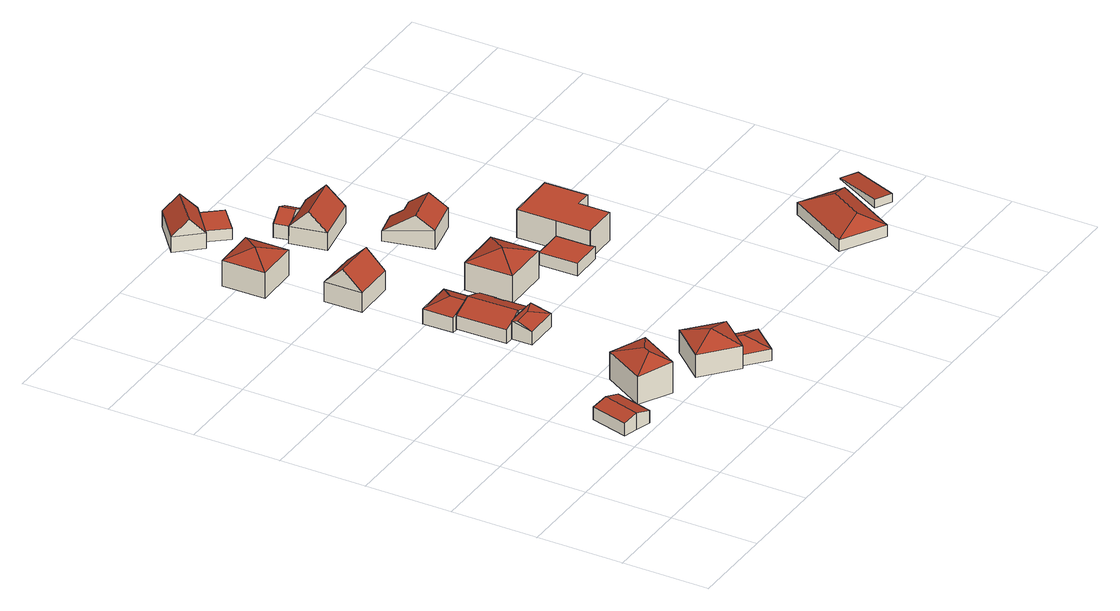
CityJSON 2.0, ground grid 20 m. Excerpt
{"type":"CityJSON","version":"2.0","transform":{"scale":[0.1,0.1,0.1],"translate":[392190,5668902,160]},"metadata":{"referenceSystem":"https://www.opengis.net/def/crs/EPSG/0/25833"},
"CityObjects":{
"building1":{"type":"Building","attributes":{"Dachtyp_tdc":"tdcGableRoof","Gemeindeschluessel":14627140,"Dachneigung":14.82,"QualitaetDacherkennung":82,"Geometrietyp2DReferenz":"3000","function":"31001_9998","roofType":"3100","measuredHeight":3.95},"geometry":[{"type":"MultiSurface","lod":"2","boundaries":[[[0,1,2,3]],[[1,4,5,2]],[[4,6,7,5]],[[6,8,9,7]],[[8,10,11,9]],[[10,12,13,11]],[[12,0,3,13]],[[8,6,4,1]],[[1,0,12,10,8]],[[3,2,5,7,9,11,13]]],"semantics":{"surfaces":[{"type":"WallSurface"},{"type":"RoofSurface"},{"type":"GroundSurface"}],"values":[0,0,0,0,0,0,0,1,1,2]}}]},
"building2":{"type":"Building","attributes":{"Dachtyp_tdc":"tdcHipRoof","Gemeindeschluessel":14627140,"Dachneigung":25.6,"QualitaetDacherkennung":62,"Geometrietyp2DReferenz":"3000","function":"31001_9998","roofType":"3200","measuredHeight":8.93},"geometry":[{"type":"MultiSurface","lod":"2","boundaries":[[[14,15,16,17]],[[15,18,19,16]],[[18,20,21,19]],[[20,14,17,21]],[[18,15,22]],[[14,20,23]],[[15,14,23,22]],[[20,18,22,23]],[[17,16,19,21]]],"semantics":{"surfaces":[{"type":"WallSurface"},{"type":"RoofSurface"},{"type":"GroundSurface"}],"values":[0,0,0,0,1,1,1,1,2]}}]},
"building3":{"type":"Building","attributes":{"Dachtyp_tdc":"tdcFreeFormRoof","Gemeindeschluessel":14627140,"Dachneigung":24.37,"QualitaetDacherkennung":73,"Geometrietyp2DReferenz":"3000","function":"31001_9998","roofType":"5000","measuredHeight":7.63},"geometry":[{"type":"MultiSurface","lod":"2","boundaries":[[[24,25,26,27]],[[25,28,29,26]],[[28,30,31,29]],[[30,32,33,31]],[[32,24,27,33]],[[34,35,28]],[[34,32,30,35]],[[25,24,32,34]],[[25,34,28]],[[30,28,35]],[[27,26,29,31,33]]],"semantics":{"surfaces":[{"type":"WallSurface"},{"type":"RoofSurface"},{"type":"GroundSurface"}],"values":[0,0,0,0,0,1,1,1,1,0,2]}}]},
"building4":{"type":"Building","attributes":{"Gemeindeschluessel":14627140,"Geometrietyp2DReferenz":"3000","function":"31001_9998","roofType":"9999"},"children":["building4-1","building4-2"]},
"building4-1":{"type":"BuildingPart","attributes":{"Dachtyp_tdc":"tdcHipAndGableRoof","Dachneigung":22.94,"QualitaetDacherkennung":66,"Geometrietyp2DReferenz":"3000","roofType":"5000","measuredHeight":4.64},"parents":["building4"],"geometry":[{"type":"MultiSurface","lod":"2","boundaries":[[[36,37,38,39,40]],[[37,41,42,38]],[[41,43,44,45,42]],[[37,36,46]],[[43,41,47]],[[36,48,49,50,43,47,46]],[[41,37,46,47]],[[45,51,39,38,42]],[[36,40,48]],[[50,44,43]],[[40,39,51,49,48]],[[49,51,45,44,50]]],"semantics":{"surfaces":[{"type":"WallSurface"},{"type":"RoofSurface"},{"type":"GroundSurface"},{"type":"ClosureSurface"}],"values":[0,0,0,1,0,1,1,2,0,0,3,3]}}]},
"building4-2":{"type":"BuildingPart","attributes":{"Dachtyp_tdc":"tdcGableRoof","Dachneigung":22.02,"QualitaetDacherkennung":85,"Geometrietyp2DReferenz":"3000","roofType":"3100","measuredHeight":5.22},"parents":["building4"],"geometry":[{"type":"MultiSurface","lod":"2","boundaries":[[[52,53,54,55]],[[53,56,57,54]],[[56,58,59,57]],[[58,40,39,59]],[[44,60,61,45]],[[60,62,63,61]],[[62,64,65,63]],[[64,66,67,65]],[[66,68,69,67]],[[68,52,55,69]],[[64,62,60,44,50,70]],[[70,48,40,58,56,53,52,68,66,64]],[[55,54,57,59,39,51,45,61,63,65,67,69]],[[49,48,70]],[[51,39,40,48,49]],[[50,49,70]],[[44,45,51,49,50]]],"semantics":{"surfaces":[{"type":"WallSurface"},{"type":"RoofSurface"},{"type":"GroundSurface"},{"type":"ClosureSurface"}],"values":[0,0,0,0,0,0,0,0,0,0,1,1,2,0,3,0,3]}}]},
"building5":{"type":"Building","attributes":{"Dachtyp_tdc":"tdcHipAndGableRoof","Gemeindeschluessel":14627140,"Dachneigung":20.79,"QualitaetDacherkennung":71,"Geometrietyp2DReferenz":"3000","function":"31001_9998","roofType":"5000","measuredHeight":4.36},"geometry":[{"type":"MultiSurface","lod":"2","boundaries":[[[71,72,73,74]],[[72,75,76,73]],[[75,77,27,76]],[[77,71,74,27]],[[75,72,78]],[[71,77,79]],[[72,71,79,78]],[[77,75,78,79]],[[74,73,76,27]]],"semantics":{"surfaces":[{"type":"WallSurface"},{"type":"RoofSurface"},{"type":"GroundSurface"}],"values":[0,0,0,0,1,0,1,1,2]}}]},
"building6":{"type":"Building","attributes":{"Dachtyp_tdc":"tdcFreeFormRoof","Gemeindeschluessel":14627140,"Dachneigung":13.66,"QualitaetDacherkennung":86,"Geometrietyp2DReferenz":"3000","function":"31001_9998","roofType":"5000","measuredHeight":4.81},"geometry":[{"type":"MultiSurface","lod":"2","boundaries":[[[80,81,82,83]],[[81,84,85,82]],[[84,86,87,85]],[[86,88,89,87]],[[88,80,83,89]],[[86,90,91]],[[86,84,90]],[[80,92,90,84,81]],[[92,88,91,90]],[[88,86,91]],[[80,88,92]],[[83,82,85,87,89]]],"semantics":{"surfaces":[{"type":"WallSurface"},{"type":"RoofSurface"},{"type":"GroundSurface"}],"values":[0,0,0,0,0,1,1,1,1,0,0,2]}}]},
"building7":{"type":"Building","attributes":{"Dachtyp_tdc":"tdcGableRoof","Gemeindeschluessel":14627140,"Dachneigung":44.76,"QualitaetDacherkennung":84,"Geometrietyp2DReferenz":"3000","function":"31001_9998","roofType":"3100","measuredHeight":8.95},"geometry":[{"type":"MultiSurface","lod":"2","boundaries":[[[93,94,95,96]],[[94,97,98,95]],[[97,99,100,98]],[[99,93,96,100]],[[97,94,101]],[[93,99,102]],[[94,93,102,101]],[[99,97,101,102]],[[96,95,98,100]]],"semantics":{"surfaces":[{"type":"WallSurface"},{"type":"RoofSurface"},{"type":"GroundSurface"}],"values":[0,0,0,0,0,0,1,1,2]}}]},
"building8":{"type":"Building","attributes":{"Dachtyp_tdc":"tdcTentRoof","Gemeindeschluessel":14627140,"Dachneigung":22.34,"QualitaetDacherkennung":93,"Geometrietyp2DReferenz":"3000","function":"31001_9998","roofType":"3500","measuredHeight":8.15},"geometry":[{"type":"MultiSurface","lod":"2","boundaries":[[[103,104,105,106]],[[104,107,108,105]],[[107,109,110,108]],[[109,103,106,110]],[[104,103,111]],[[107,104,111]],[[109,107,111]],[[103,109,111]],[[106,105,108,110]]],"semantics":{"surfaces":[{"type":"WallSurface"},{"type":"RoofSurface"},{"type":"GroundSurface"}],"values":[0,0,0,0,1,1,1,1,2]}}]},
"building9":{"type":"Building","attributes":{"Dachtyp_tdc":"tdcTentRoof","Gemeindeschluessel":14627140,"Dachneigung":22.04,"QualitaetDacherkennung":91,"Geometrietyp2DReferenz":"3000","function":"31001_9998","roofType":"3500","measuredHeight":8.82},"geometry":[{"type":"MultiSurface","lod":"2","boundaries":[[[112,113,114,115]],[[113,116,117,114]],[[116,118,119,117]],[[118,112,115,119]],[[113,112,120]],[[116,113,120]],[[118,116,120]],[[112,118,120]],[[115,114,117,119]]],"semantics":{"surfaces":[{"type":"WallSurface"},{"type":"RoofSurface"},{"type":"GroundSurface"}],"values":[0,0,0,0,1,1,1,1,2]}}]},
"building10":{"type":"Building","attributes":{"Dachtyp_tdc":"tdcFreeFormRoof","Gemeindeschluessel":14627140,"Dachneigung":44.86,"QualitaetDacherkennung":80,"Geometrietyp2DReferenz":"3000","function":"31001_9998","roofType":"5000","measuredHeight":7.33},"geometry":[{"type":"MultiSurface","lod":"2","boundaries":[[[121,122,123,124]],[[122,125,126,123]],[[125,127,128,126]],[[127,129,130,128]],[[129,121,124,130]],[[131,122,121,132]],[[132,129,127,125,131]],[[129,132,121]],[[122,131,125]],[[124,123,126,128,130]]],"semantics":{"surfaces":[{"type":"WallSurface"},{"type":"RoofSurface"},{"type":"GroundSurface"}],"values":[0,0,0,0,0,1,1,0,0,2]}}]},
"building11":{"type":"Building","attributes":{"Dachtyp_tdc":"tdcPolyFlatRoof","Gemeindeschluessel":14627140,"Dachneigung":0,"QualitaetDacherkennung":0,"Geometrietyp2DReferenz":"3000","BezugspunktDach":"2000","function":"31001_9998","measuredHeight":3},"geometry":[{"type":"MultiSurface","lod":"2","boundaries":[[[133,134,135,136,137,138]],[[138,137,139,140]],[[137,136,141,139]],[[136,135,142,141]],[[135,134,143,142]],[[134,133,144,143]],[[133,138,140,144]],[[140,139,141,142,143,144]]],"semantics":{"surfaces":[{"type":"RoofSurface"},{"type":"WallSurface"},{"type":"GroundSurface"}],"values":[0,1,1,1,1,1,1,2]}}]},
"building12":{"type":"Building","attributes":{"Dachtyp_tdc":"tdcPolyFlatRoof","Gemeindeschluessel":14627140,"Dachneigung":0,"QualitaetDacherkennung":71,"Geometrietyp2DReferenz":"3000","function":"31001_9998","roofType":"1000","measuredHeight":2.55},"geometry":[{"type":"MultiSurface","lod":"2","boundaries":[[[145,146,147,148]],[[146,149,150,147]],[[149,151,152,150]],[[151,145,148,152]],[[151,149,146,145]],[[148,147,150,152]]],"semantics":{"surfaces":[{"type":"WallSurface"},{"type":"RoofSurface"},{"type":"GroundSurface"}],"values":[0,0,0,0,1,2]}}]},
"building13":{"type":"Building","attributes":{"Dachtyp_tdc":"tdcFreeFormRoof","Gemeindeschluessel":14627140,"Dachneigung":35.1,"QualitaetDacherkennung":87,"Geometrietyp2DReferenz":"3000","function":"31001_9998","roofType":"5000","measuredHeight":7.56},"geometry":[{"type":"MultiSurface","lod":"2","boundaries":[[[153,154,155,156]],[[154,157,158,155]],[[157,159,160,158]],[[159,161,162,160]],[[161,163,164,162]],[[163,153,156,164]],[[165,157,154,153,163,166]],[[161,159,165,166]],[[159,157,165]],[[163,161,166]],[[156,155,158,160,162,164]]],"semantics":{"surfaces":[{"type":"WallSurface"},{"type":"RoofSurface"},{"type":"GroundSurface"}],"values":[0,0,0,0,0,0,1,1,0,0,2]}}]},
"building14":{"type":"Building","attributes":{"Gemeindeschluessel":14627140,"Geometrietyp2DReferenz":"3000","function":"31001_9998","roofType":"9999"},"children":["building14-1","building14-2"]},
"building14-1":{"type":"BuildingPart","attributes":{"Dachtyp_tdc":"tdcGableRoof","Dachneigung":27.07,"QualitaetDacherkennung":75,"Geometrietyp2DReferenz":"3000","roofType":"3100","measuredHeight":5.16},"parents":["building14"],"geometry":[{"type":"MultiSurface","lod":"2","boundaries":[[[167,168,169,170]],[[171,172,173,174]],[[172,167,170,173]],[[167,172,175]],[[168,167,175,176,177]],[[172,171,178,176,175]],[[170,169,174,173]],[[171,174,169,168]],[[177,176,178]],[[168,177,178,171]]],"semantics":{"surfaces":[{"type":"WallSurface"},{"type":"RoofSurface"},{"type":"GroundSurface"},{"type":"ClosureSurface"}],"values":[0,0,0,0,1,1,2,3,0,3]}}]},
"building14-2":{"type":"BuildingPart","attributes":{"Dachtyp_tdc":"tdcGableRoof","Dachneigung":44.9,"QualitaetDacherkennung":87,"Geometrietyp2DReferenz":"3000","roofType":"3100","measuredHeight":8.33},"parents":["building14"],"geometry":[{"type":"MultiSurface","lod":"2","boundaries":[[[179,180,181,182]],[[180,183,184,181]],[[185,179,182,186]],[[183,180,187]],[[179,185,188]],[[180,179,188,187]],[[185,177,178,183,187,188]],[[182,181,184,174,169,186]],[[186,169,168,177,185]],[[174,184,183,178,171]],[[169,174,171,168]],[[168,171,178,177]]],"semantics":{"surfaces":[{"type":"WallSurface"},{"type":"RoofSurface"},{"type":"GroundSurface"},{"type":"ClosureSurface"}],"values":[0,0,0,0,0,1,1,2,0,0,3,3]}}]},
"building15":{"type":"Building","attributes":{"Dachtyp_tdc":"tdcPolyFlatRoof","Gemeindeschluessel":14627140,"Dachneigung":0,"QualitaetDacherkennung":91,"Geometrietyp2DReferenz":"3000","function":"31001_9998","roofType":"1000","measuredHeight":6.7},"geometry":[{"type":"MultiSurface","lod":"2","boundaries":[[[189,190,191,192]],[[190,193,194,191]],[[193,195,196,194]],[[195,197,198,196]],[[197,199,200,198]],[[199,201,202,200]],[[201,203,204,202]],[[203,189,192,204]],[[203,201,199,197,195,193,190,189]],[[192,191,194,196,198,200,202,204]]],"semantics":{"surfaces":[{"type":"WallSurface"},{"type":"RoofSurface"},{"type":"GroundSurface"}],"values":[0,0,0,0,0,0,0,0,1,2]}}]},
"building16":{"type":"Building","attributes":{"Dachtyp_tdc":"tdcFreeFormRoof","Gemeindeschluessel":14627140,"Dachneigung":31.45,"QualitaetDacherkennung":72,"Geometrietyp2DReferenz":"3000","function":"31001_9998","roofType":"5000","measuredHeight":6.25},"geometry":[{"type":"MultiSurface","lod":"2","boundaries":[[[205,206,207,208]],[[206,209,210,207]],[[209,211,212,210]],[[211,205,208,212]],[[213,214,211,209]],[[213,209,206]],[[214,213,206,205]],[[214,205,211]],[[208,207,210,212]]],"semantics":{"surfaces":[{"type":"WallSurface"},{"type":"RoofSurface"},{"type":"GroundSurface"}],"values":[0,0,0,0,1,1,1,1,2]}}]},
"building17":{"type":"Building","attributes":{"Dachtyp_tdc":"tdcPolyFlatRoof","Gemeindeschluessel":14627140,"Dachneigung":7.5,"QualitaetDacherkennung":51,"Geometrietyp2DReferenz":"3000","function":"31001_9998","roofType":"2100","measuredHeight":2.05},"geometry":[{"type":"MultiSurface","lod":"2","boundaries":[[[215,216,217,218]],[[216,219,220,217]],[[219,221,222,220]],[[221,215,218,222]],[[221,219,216,215]],[[218,217,220,222]]],"semantics":{"surfaces":[{"type":"WallSurface"},{"type":"RoofSurface"},{"type":"GroundSurface"}],"values":[0,0,0,0,1,2]}}]}
},
"vertices":[
[49,195,196],[66,190,201],[66,190,161],[49,195,161],[101,181,191],[101,181,161],[77,94,191],[77,94,161],[42,104,201],[42,104,161],[8,113,191],[8,113,161],[32,200,191],[32,200,161],
[274,216,222],[219,120,222],[219,120,148],[274,216,148],[146,161,213],[146,161,148],[202,258,213],[202,258,148],[210,170,237],[218,185,237],
[375,48,203],[369,42,203],[369,42,150],[375,48,150],[292,108,203],[292,108,150],[359,185,203],[359,185,150],[435,118,203],[435,118,150],[364,113,226],[359,184,203],
[328,514,184],[328,466,173],[328,466,141],[328,514,141],[328,514,173],[248,465,173],[248,465,141],[248,513,184],[248,513,181],[248,513,141],[291,500,187],[248,499,187],[300,514,184],[278,514,184],[256,513,184],[278,514,141],
[327,594,173],[322,594,175],[322,594,141],[327,594,141],[322,571,175],[322,571,141],[327,571,173],[327,571,141],[228,513,173],[228,513,141],[226,630,173],[226,630,141],[276,631,193],[276,631,141],[304,632,182],[304,632,141],[326,632,173],[326,632,141],[278,514,193],
[430,111,176],[479,69,176],[479,69,150],[430,111,150],[424,6,177],[424,6,150],[375,48,177],[421,68,194],[404,82,194],
[226,630,177],[214,630,174],[214,630,139],[226,630,139],[213,700,174],[213,700,139],[303,702,173],[303,702,139],[304,632,173],[304,632,139],[266,666,187],[303,701,173],[266,631,187],
[309,842,170],[211,841,170],[211,841,124],[309,842,124],[210,929,170],[210,929,124],[308,930,169],[308,930,124],[210,885,213],[308,886,213],
[312,1069,149],[211,1067,149],[211,1067,88],[312,1069,88],[210,1167,149],[210,1167,88],[310,1169,149],[310,1169,88],[261,1118,169],
[503,595,189],[393,593,189],[393,593,123],[503,595,123],[391,703,189],[391,703,123],[501,705,189],[501,705,123],[447,648,211],
[297,1335,107],[374,1400,107],[374,1400,70],[297,1335,70],[421,1344,107],[421,1344,70],[366,1298,107],[366,1298,70],[344,1280,107],[344,1280,70],[397,1372,144],[321,1307,144],
[624,543,151],[623,622,151],[552,621,151],[553,532,151],[627,533,151],[626,543,151],[627,533,121],[626,543,121],[553,532,121],[552,621,121],[623,622,121],[624,543,121],
[458,1300,95],[403,1253,95],[403,1253,69],[458,1300,69],[366,1298,95],[366,1298,69],[421,1344,95],[421,1344,69],
[557,972,127],[564,943,148],[564,943,103],[557,972,103],[594,950,148],[594,950,103],[612,867,149],[612,867,103],[524,848,149],[524,848,103],[499,959,127],[499,959,103],[603,908,178],[514,888,178],
[516,1194,107],[523,1158,107],[523,1158,74],[516,1194,74],[451,1145,107],[444,1180,107],[444,1180,74],[451,1145,74],[480,1187,126],[487,1151,126],[510,1155,114],[463,1147,114],
[562,1078,116],[454,1059,116],[454,1059,74],[562,1078,74],[439,1142,114],[439,1142,74],[546,1162,114],[546,1162,74],[447,1099,158],[554,1119,158],
[706,544,187],[626,543,187],[626,543,120],[706,544,120],[624,543,187],[624,543,120],[623,622,187],[623,622,120],[622,713,187],[622,713,120],[740,715,187],[740,715,120],[742,616,187],[742,616,120],[705,616,187],[705,616,120],
[1022,188,60],[1104,333,60],[1104,333,32],[1022,188,32],[1202,277,60],[1202,277,32],[1120,132,60],[1120,132,32],[1125,256,94],[1082,180,94],
[1342,326,7],[1280,211,24],[1280,211,4],[1342,326,4],[1243,231,24],[1243,231,4],[1305,346,7],[1305,346,4]
]}
